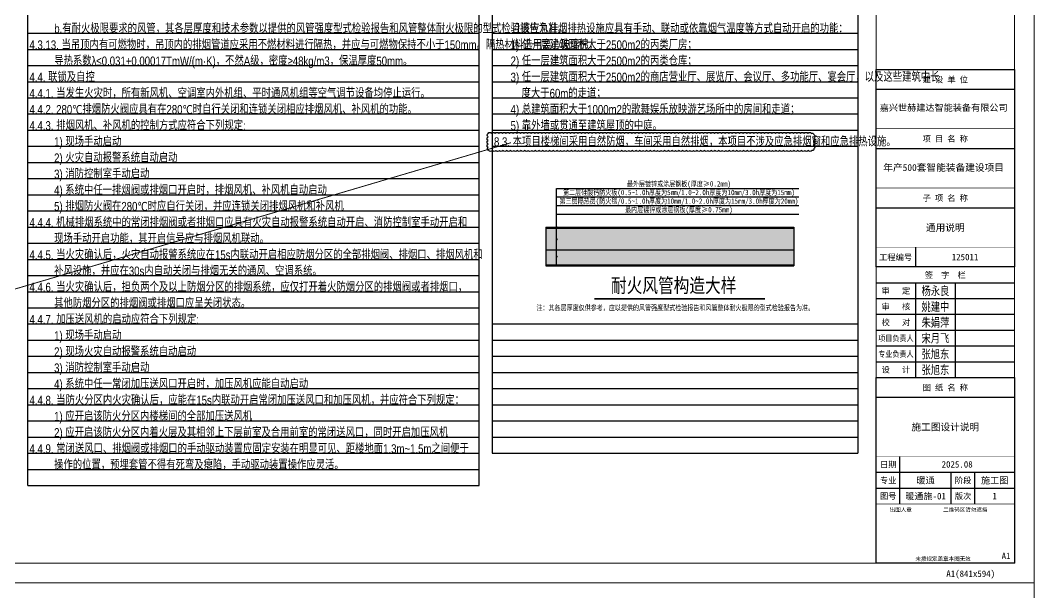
# Model space of a CAD drawing. Extents: x -976302 to -776254, y 5665 to 231437.
# Drawn here: x -832724 to -776254, y 135822 to 167714 of the extents above; entities that cross this region are included whole.
import ezdxf
from ezdxf.enums import TextEntityAlignment as Align

# ---------------------------------------------------------------- set-up
doc = ezdxf.new("R2010")
doc.units = 0
doc.header["$LTSCALE"] = 1000
doc.header["$MEASUREMENT"] = 0
for name, color, linetype in [('0-cxFrame', 155, 'Continuous'), ('qianming', 155, 'Continuous'), ('暖通', 7, 'Continuous')]:
    doc.layers.add(name, color=color, linetype=linetype)
doc.layers.add('0-cxText', color=131, linetype='Continuous', lineweight=25)
doc.styles.add('-黑体', font='simhei.ttf', dxfattribs={"width": 0.8})
doc.styles.add('BZHZ', font='bzxw', dxfattribs={"width": 0.8, "bigfont": 'bzhz'})
doc.styles.add('cx_biaoti', font='')
doc.styles.add('cx_tuming', font='simhei.ttf')
doc.styles.add('cx_tuqian1', font='')
doc.styles.add('文字仿宋', font='fsdb_e.shx', dxfattribs={"width": 0.7, "bigfont": 'fsdb.shx'})
doc.styles.add('黑体', font='simhei.ttf', dxfattribs={"height": 12})
doc.styles.get('cx_biaoti').set_extended_font_data('SimSun')
doc.styles.get('cx_tuqian1').set_extended_font_data('SimSun')

# ---------------------------------------------------------------- blocks, each defined once
blk = doc.blocks.new('naihuozuof')
at = {"layer": '暖通'}
h = blk.add_hatch(dxfattribs=at)
h.set_pattern_fill('HEX', color=8, scale=15)
h.set_pattern_definition([(0, (-2129312.458, -1184126.644), (0, 24.74667), [14.2875, -28.575]), (120, (-2129312.458, -1184126.644), (-21.43124488, -12.373335), [14.2875, -28.575]), (60, (-2129298.17, -1184126.644), (-21.43124488, 12.373335), [14.2875, -28.575])])
h.paths.add_polyline_path([(2303.4, -210), (2303.4, -10), (0, -10), (0, -210)])
h = blk.add_hatch(dxfattribs=at)
h.set_pattern_fill('AR-CONC', color=8, scale=15)
h.set_pattern_definition([(50, (-2129312.458, -1184126.644), (27.32770035, -2.39086283), [2.8575, -31.4325]), (355, (-2129312.458, -1184126.644), (-5.2864239, 28.65849643), [2.286, -25.146]), (100.451, (-2129310.18, -1184126.843), (22.04137525, 26.26750317), [2.4285, -26.7135]), (46.1842, (-2129312.458, -1184119.024), (40.66185613, -6.3063492), [4.28625, -47.14875]), (96.6356, (-2129309.07, -1184119.55), (35.6106352, 37.1138334), [3.64275, -40.07025]), (351.184, (-2129312.458, -1184119.024), (35.6106909, 37.1137677), [3.429, -37.719]), (21, (-2129308.648, -1184120.929), (22.74223198, -15.33982778), [2.8575, -31.4325]), (326, (-2129308.648, -1184120.93), (9.27030425, 27.62819492), [2.286, -25.146]), (71.4514, (-2129306.753, -1184122.207), (32.01247362, 12.28842866), [2.4285, -26.7135]), (37.5, (-2129312.458, -1184126.644), (0.463290488, 12.68325583), [0, -24.8412, 0, -25.527, 0, -25.24125]), (7.5, (-2129312.458, -1184126.644), (10.02294938, 15.02708622), [0, -14.5542, 0, -24.2697, 0, -9.62025]), (327.5, (-2129320.954, -1184126.644), (20.338589275, -0.8593116), [0, -9.525, 0, -29.718, 0, -39.4335]), (317.5, (-2129324.764, -1184126.644), (22.21937721, 3.81397365), [0, -12.3825, 0, -19.7358, 0, -28.0035])])
h.paths.add_polyline_path([(2303.4, -350), (2303.4, -210), (0, -210), (0, -350)])
at = {"layer": '暖通', "color": 7}
for p, q in [((101.6, -354.9), (101.6, 360.3)), ((101.6, 360.3), (2349.7, 360.3)), ((101.6, 280.3), (2349.7, 280.3)), ((101.6, 200.3), (2349.7, 200.3)), ((101.6, 120.3), (2349.7, 120.3)), ((0, 0), (2303.4, 0)), ((0, 0), (0, -360)), ((2303.4, 0), (2303.4, -360)), ((0, -10), (2303.4, -10)), ((0, -210), (2303.4, -210)), ((0, -350), (2303.4, -350)), ((0, -360), (2303.4, -360))]:
    blk.add_line(p, q, dxfattribs=at)
at = {"layer": '暖通', "color": 7, "const_width": 10}
for points in [[(96.6, 0, 1), (106.6, 0, 1)], [(96.6, -112.7, 1), (106.6, -112.7, 1)], [(96.6, -272.7, 1), (106.6, -272.7, 1)], [(96.6, -355.6, 1), (106.6, -355.6, 1)]]:
    blk.add_lwpolyline(points, format="xyb", close=True, dxfattribs=at)
at = {"layer": '暖通', "style": '-黑体', "width": 0.8}
for s, p in [('最外层镀锌或涂层钢板(厚度≥0.2mm)', (1236.5, 400.4)), ('第二层硅酸钙防火板(0.5~1.0h厚度为5mm/1.0~2.0h厚度为10mm/3.0h厚度为15mm)', (1236.5, 320.4)), ('第三层隔热层(防火毯/0.5~1.0h厚度为10mm/1.0~2.0h厚度为15mm/3.0h厚度为20mm)', (1236.5, 240.4)), ('最内层镀锌或涂层钢板(厚度≥0.75mm)', (1236.5, 160.4))]:
    blk.add_text(s, height=50, dxfattribs=at).set_placement(p, align=Align.MIDDLE)
blk = doc.blocks.new('zjcx_lan_qianzi(Dragon)')
for p, q in [((-7000, 4800), (0, 4800)), ((-5000, 4800), (-5000, 0)), ((-3000, 4800), (-3000, 0)), ((-7000, 4000), (0, 4000)), ((-7000, 3200), (0, 3200)), ((-7000, 2400), (0, 2400)), ((-7000, 1600), (0, 1600)), ((-7000, 800), (0, 800))]:
    blk.add_line(p, q)
at = {"const_width": 30}
blk.add_lwpolyline([(-7000, 5600), (0, 5600)], dxfattribs=at)
blk.add_lwpolyline([(-7000, 5600), (0, 5600), (0, 0), (-7000, 0)], close=True, dxfattribs=at)
at = {"style": 'cx_biaoti'}
for s, p in [('签  字  栏', (-3500, 5200)), ('审   定', (-6000, 4400)), ('审   核', (-6000, 3600)), ('校   对', (-6000, 2800)), ('设   计', (-6000, 400))]:
    blk.add_text(s, height=300, dxfattribs=at).set_placement(p, align=Align.MIDDLE)
at = {"style": 'cx_biaoti', "width": 0.85}
for s, p in [('项目负责人', (-6000, 2000)), ('专业负责人', (-6000, 1200))]:
    blk.add_text(s, height=300, dxfattribs=at).set_placement(p, align=Align.MIDDLE)
blk = doc.blocks.new('T-签字(Dragon)')
at = {"layer": '0-cxFrame'}
blk.add_blockref('zjcx_lan_qianzi(Dragon)', (0, 0), dxfattribs=at)
at = {"layer": 'qianming', "style": 'BZHZ', "width": 0.8}
for s, p in [('杨永良', (-4000, 4400)), ('姚建中', (-4000, 3600)), ('朱娟萍', (-4000, 2800)), ('宋月飞', (-4000, 2000)), ('张旭东', (-4000, 1200)), ('张旭东', (-4000, 400))]:
    blk.add_text(s, height=450, dxfattribs=at).set_placement(p, align=Align.MIDDLE)
blk = doc.blocks.new('zjcx_lan_tuming(Dragon)')
for p, q in [((-7000, 8400), (0, 8400)), ((-5800, 3000), (-5800, 5400)), ((-7000, 4600), (0, 4600)), ((-3200, 3000), (-3200, 4600)), ((-2000, 3000), (-2000, 4600)), ((-7000, 3800), (0, 3800))]:
    blk.add_line(p, q)
at = {"const_width": 30}
for points in [[(-7000, 9400), (0, 9400)], [(-7000, 5400), (0, 5400)], [(-7000, 3000), (0, 3000)], [(-7000, 0), (0, 0)]]:
    blk.add_lwpolyline(points, dxfattribs=at)
blk.add_lwpolyline([(-7000, 9400), (0, 9400), (0, 0), (-7000, 0)], close=True)
at = {"style": 'cx_biaoti'}
for s, p in [('图 纸 名 称', (-3500, 8900)), ('日期', (-6388, 5000)), ('专业', (-6388, 4200)), ('阶段', (-2600, 4200)), ('图号', (-6388, 3400)), ('版次', (-2600, 3400))]:
    blk.add_text(s, height=300, dxfattribs=at).set_placement(p, align=Align.MIDDLE)
for s, p in [('出图人章', (-6316, 2607)), ('二维码区请勿遮挡', (-3609, 2607)), ('未按规定盖章本图无效', (-5013, 120))]:
    blk.add_text(s, height=200, dxfattribs=at).set_placement(p)
blk = doc.blocks.new('T-图签(Dragon)')
blk.add_blockref('zjcx_lan_tuming(Dragon)', (0, 0))
at = {"color": 3, "style": 'cx_biaoti'}
for s, p in [('2025.08', (-2900, 5000)), ('暖通', (-4500, 4200)), ('施工图', (-1000, 4200))]:
    blk.add_text(s, height=330, dxfattribs=at).set_placement(p, align=Align.MIDDLE)
blk = doc.blocks.new('zjcx_lan_xiangmu(Dragon)')
for p, q in [((-7000, 9000), (0, 9000)), ((-7000, 6000), (0, 6000)), ((-7000, 3000), (0, 3000)), ((-5000, 1000), (-5000, 0))]:
    blk.add_line(p, q)
at = {"const_width": 30}
for points in [[(-7000, 10000), (0, 10000)], [(-7000, 7000), (0, 7000)], [(-7000, 7000), (0, 7000)], [(-7000, 4000), (0, 4000)], [(-7000, 4000), (0, 4000)], [(-7000, 1000), (0, 1000)], [(-7000, 0), (0, 0)]]:
    blk.add_lwpolyline(points, dxfattribs=at)
blk.add_lwpolyline([(-7000, 10000), (0, 10000), (0, 0), (-7000, 0)], close=True)
at = {"style": 'cx_biaoti'}
for s, p in [('建 设 单 位', (-3500, 9500)), ('项 目 名 称', (-3500, 6500)), ('子 项 名 称', (-3500, 3500)), ('工程编号', (-6013, 500))]:
    blk.add_text(s, height=300, dxfattribs=at).set_placement(p, align=Align.MIDDLE)
blk = doc.blocks.new('T-项目(Dragon)')
blk.add_blockref('zjcx_lan_xiangmu(Dragon)', (0, 0))
at = {"color": 3, "style": 'cx_tuming'}
for s, height, p in [('嘉兴世赫建达智能装备有限公司', 330, (-6816, 7901)), ('年产500套智能装备建设项目 ', 350, (-6638, 4859))]:
    blk.add_text(s, height=height, dxfattribs=at).set_placement(p)
blk = doc.blocks.new('zjcx_T1(Dragon)')
at = {"layer": '0-cxFrame', "const_width": 50}
blk.add_lwpolyline([(-7000, 0), (0, 0), (0, 57400), (-7000, 57400)], close=True, dxfattribs=at)
at = {"layer": '0-cxFrame'}
for name, p in [('T-项目(Dragon)', (0, 15000)), ('T-签字(Dragon)', (0, 9400)), ('T-图签(Dragon)', (0, 0))]:
    blk.add_blockref(name, p, dxfattribs=at)
blk = doc.blocks.new('TK22.A1 L(Dragon)')
at = {"layer": '0-cxFrame', "color": 7, "const_width": 0.5}
blk.add_lwpolyline([(0, 0), (-841, 0), (-841, 594), (0, 594)], close=True, dxfattribs=at)
at = {"layer": '0-cxFrame', "const_width": 0.5}
for points in [[(-80, 10), (-821, 10), (-821, 584), (-80, 584)], [(-10, 10), (-80, 10), (-80, 584), (-10, 584)]]:
    blk.add_lwpolyline(points, close=True, dxfattribs=at)
at = {"layer": '0-cxFrame', "xscale": 0.01, "yscale": 0.01, "zscale": 0.01}
blk.add_blockref('zjcx_T1(Dragon)', (-10, 10), dxfattribs=at)
at = {"style": '黑体', "flags": 4}
blk.add_attdef('图幅', text='', height=3.3, dxfattribs=at).set_placement((-40, 3), align=Align.RIGHT)
at = {"layer": '0-cxFrame', "style": '黑体'}
blk.add_text('(841x594)', height=3.3, dxfattribs=at).set_placement((-40, 3))
at = {"layer": '0-cxText', "flags": 4}
for tag, height, style, p in [('建设单位', 3.5, 'cx_tuming', (-45, 240)), ('项目名称', 3.5, 'cx_tuming', (-45, 210)), ('子项名称', 3.5, 'cx_tuming', (-45, 180)), ('工程编号', 3.3, 'cx_tuqian1', (-35, 165)), ('图名1', 3.5, 'cx_tuming', (-45, 87)), ('图名2', 3.5, 'cx_tuming', (-45, 79)), ('图名3', 3.5, 'cx_tuming', (-45, 71)), ('出图日期', 3.3, 'cx_tuqian1', (-39, 60)), ('专业', 3.3, 'cx_tuqian1', (-55, 52)), ('图号', 3.3, 'cx_tuqian1', (-55, 44)), ('版次', 3.3, 'cx_tuqian1', (-20, 44))]:
    blk.add_attdef(tag, text='', height=height, dxfattribs=dict(at, style=style)).set_placement(p, align=Align.MIDDLE)
at = {"layer": 'Defpoints', "color": 6, "flags": 4}
for tag, height, style, p in [('tufu', 3.3, '黑体', (-12, 12)), ('dwfname', 4, 'cx_tuqian1', (-80, 3))]:
    blk.add_attdef(tag, text='', height=height, dxfattribs=dict(at, style=style)).set_placement(p, align=Align.RIGHT)

msp = doc.modelspace()

# ---------------------------------------------------------------- linework, layer by layer
at = {"layer": '暖通', "color": 7}
for p, q in [((-832313, 141793.8), (-832313, 196693.8)), ((-807181.2, 141793.8), (-807181.2, 196693.8)), ((-806454.7, 196693.8), (-806454.7, 143593.8)), ((-786098.9, 196693.8), (-786098.9, 143593.8)), ((-832313, 166993.8), (-807181.2, 166993.8)), ((-806454.7, 166993.8), (-786098.9, 166993.8)), ((-832313, 166093.8), (-807181.2, 166093.8)), ((-806454.7, 166093.8), (-786098.9, 166093.8)), ((-832313, 165193.8), (-807181.2, 165193.8)), ((-806454.7, 165193.8), (-786098.9, 165193.8)), ((-832313, 164293.8), (-807181.2, 164293.8)), ((-806454.7, 164293.8), (-786098.9, 164293.8)), ((-832313, 163393.8), (-807181.2, 163393.8)), ((-806454.7, 163393.8), (-786098.9, 163393.8)), ((-832313, 162493.8), (-807181.2, 162493.8)), ((-806454.7, 162493.8), (-786098.9, 162493.8)), ((-832313, 161593.8), (-807181.2, 161593.8)), ((-806454.7, 161593.8), (-786098.9, 161593.8)), ((-832313, 160693.8), (-807181.2, 160693.8)), ((-806454.7, 160693.8), (-786098.9, 160693.8)), ((-832313, 159793.8), (-807181.2, 159793.8)), ((-832313, 158893.8), (-807181.2, 158893.8)), ((-832313, 157993.8), (-807181.2, 157993.8)), ((-832313, 157093.8), (-807181.2, 157093.8)), ((-832313, 156193.8), (-807181.2, 156193.8)), ((-832313, 155293.8), (-807181.2, 155293.8)), ((-832313, 154393.8), (-807181.2, 154393.8)), ((-832313, 153493.8), (-807181.2, 153493.8)), ((-832313, 152593.8), (-807181.2, 152593.8)), ((-832313, 151693.8), (-807181.2, 151693.8)), ((-832313, 150793.8), (-807181.2, 150793.8)), ((-806454.7, 150793.8), (-786098.9, 150793.8)), ((-832313, 149893.8), (-807181.2, 149893.8)), ((-806454.7, 149893.8), (-786098.9, 149893.8)), ((-832313, 148993.8), (-807181.2, 148993.8)), ((-806454.7, 148993.8), (-786098.9, 148993.8)), ((-832313, 148093.8), (-807181.2, 148093.8)), ((-806454.7, 148093.8), (-786098.9, 148093.8)), ((-832313, 147193.8), (-807181.2, 147193.8)), ((-806454.7, 147193.8), (-786098.9, 147193.8)), ((-832313, 146293.8), (-807181.2, 146293.8)), ((-806454.7, 146293.8), (-786098.9, 146293.8)), ((-832313, 145393.8), (-807181.2, 145393.8)), ((-806454.7, 145393.8), (-786098.9, 145393.8)), ((-832313, 144493.8), (-807181.2, 144493.8)), ((-806454.7, 144493.8), (-786098.9, 144493.8)), ((-832313, 143593.8), (-807181.2, 143593.8)), ((-806454.7, 143593.8), (-786098.9, 143593.8)), ((-832313, 142693.8), (-807181.2, 142693.8)), ((-832313, 141793.8), (-807181.2, 141793.8))]:
    msp.add_line(p, q, dxfattribs=at)
at = {"layer": '暖通', "color": 250}
msp.add_lwpolyline([(-806686.7, 161414.9, -0.5205671), (-806486.7, 161414.9, -0.5205671), (-806286.7, 161414.9, -0.5205671), (-806086.7, 161414.9, -0.5205671), (-805886.7, 161414.9, -0.5205671), (-805686.7, 161414.9, -0.5205671), (-805486.7, 161414.9, -0.5205671), (-805286.7, 161414.9, -0.5205671), (-805086.7, 161414.9, -0.5205671), (-804886.7, 161414.9, -0.5205671), (-804686.7, 161414.9, -0.5205671), (-804486.7, 161414.9, -0.5205671), (-804286.7, 161414.9, -0.5205671), (-804086.7, 161414.9, -0.5205671), (-803886.7, 161414.9, -0.5205671), (-803686.7, 161414.9, -0.5205671), (-803486.7, 161414.9, -0.5205671), (-803286.7, 161414.9, -0.5205671), (-803086.7, 161414.9, -0.5205671), (-802886.7, 161414.9, -0.5205671), (-802686.7, 161414.9, -0.5205671), (-802486.7, 161414.9, -0.5205671), (-802286.7, 161414.9, -0.5205671), (-802086.7, 161414.9, -0.5205671), (-801886.7, 161414.9, -0.5205671), (-801686.7, 161414.9, -0.5205671), (-801486.7, 161414.9, -0.5205671), (-801286.7, 161414.9, -0.5205671), (-801086.7, 161414.9, -0.5205671), (-800886.7, 161414.9, -0.5205671), (-800686.7, 161414.9, -0.5205671), (-800486.7, 161414.9, -0.5205671), (-800286.7, 161414.9, -0.5205671), (-800086.7, 161414.9, -0.5205671), (-799886.7, 161414.9, -0.5205671), (-799686.7, 161414.9, -0.5205671), (-799486.7, 161414.9, -0.5205671), (-799286.7, 161414.9, -0.5205671), (-799086.7, 161414.9, -0.5205671), (-798886.7, 161414.9, -0.5205671), (-798686.7, 161414.9, -0.5205671), (-798486.7, 161414.9, -0.5205671), (-798286.7, 161414.9, -0.5205671), (-798086.7, 161414.9, -0.5205671), (-797886.7, 161414.9, -0.5205671), (-797686.7, 161414.9, -0.5205671), (-797486.7, 161414.9, -0.5205671), (-797286.7, 161414.9, -0.5205671), (-797086.7, 161414.9, -0.5205671), (-796886.7, 161414.9, -0.5205671), (-796686.7, 161414.9, -0.5205671), (-796486.7, 161414.9, -0.5205671), (-796286.7, 161414.9, -0.5205671), (-796086.7, 161414.9, -0.5205671), (-795886.7, 161414.9, -0.5205671), (-795686.7, 161414.9, -0.5205671), (-795486.7, 161414.9, -0.5205671), (-795286.7, 161414.9, -0.5205671), (-795086.7, 161414.9, -0.5205671), (-794886.7, 161414.9, -0.5205671), (-794686.7, 161414.9, -0.5205671), (-794486.7, 161414.9, -0.5205671), (-794286.7, 161414.9, -0.5205671), (-794086.7, 161414.9, -0.5205671), (-793886.7, 161414.9, -0.5205671), (-793686.7, 161414.9, -0.5205671), (-793486.7, 161414.9, -0.5205671), (-793286.7, 161414.9, -0.5205671), (-793086.7, 161414.9, -0.5205671), (-792886.7, 161414.9, -0.5205671), (-792686.7, 161414.9, -0.5205671), (-792486.7, 161414.9, -0.5205671), (-792286.7, 161414.9, -0.5205671), (-792086.7, 161414.9, -0.5205671), (-791886.7, 161414.9, -0.5205671), (-791686.7, 161414.9, -0.5205671), (-791486.7, 161414.9, -0.5205671), (-791286.7, 161414.9, -0.5205671), (-791086.7, 161414.9, -0.5205671), (-790886.7, 161414.9, -0.5205671), (-790686.7, 161414.9, -0.5205671), (-790486.7, 161414.9, -0.5205671), (-790286.7, 161414.9, -0.5205671), (-790086.7, 161414.9, -0.5205671), (-789886.7, 161414.9, -0.5205671), (-789686.7, 161414.9, -0.5205671), (-789486.7, 161414.9, -0.5205671), (-789286.7, 161414.9, -0.5205671), (-789086.7, 161414.9, -0.5205671), (-788886.7, 161414.9, -0.5205671), (-788686.7, 161414.9, -0.5205671), (-788549, 161352.6, -0.5205671), (-788549, 161152.6, -0.5205671), (-788549, 160952.6, -0.5205671), (-788549, 160752.6, -0.5205671), (-788549, 160552.6, -0.5205671), (-788650.1, 160453.7, -0.5205671), (-788850.1, 160453.7, -0.5205671), (-789050.1, 160453.7, -0.5205671), (-789250.1, 160453.7, -0.5205671), (-789450.1, 160453.7, -0.5205671), (-789650.1, 160453.7, -0.5205671), (-789850.1, 160453.7, -0.5205671), (-790050.1, 160453.7, -0.5205671), (-790250.1, 160453.7, -0.5205671), (-790450.1, 160453.7, -0.5205671), (-790650.1, 160453.7, -0.5205671), (-790850.1, 160453.7, -0.5205671), (-791050.1, 160453.7, -0.5205671), (-791250.1, 160453.7, -0.5205671), (-791450.1, 160453.7, -0.5205671), (-791650.1, 160453.7, -0.5205671), (-791850.1, 160453.7, -0.5205671), (-792050.1, 160453.7, -0.5205671), (-792250.1, 160453.7, -0.5205671), (-792450.1, 160453.7, -0.5205671), (-792650.1, 160453.7, -0.5205671), (-792850.1, 160453.7, -0.5205671), (-793050.1, 160453.7, -0.5205671), (-793250.1, 160453.7, -0.5205671), (-793450.1, 160453.7, -0.5205671), (-793650.1, 160453.7, -0.5205671), (-793850.1, 160453.7, -0.5205671), (-794050.1, 160453.7, -0.5205671), (-794250.1, 160453.7, -0.5205671), (-794450.1, 160453.7, -0.5205671), (-794650.1, 160453.7, -0.5205671), (-794850.1, 160453.7, -0.5205671), (-795050.1, 160453.7, -0.5205671), (-795250.1, 160453.7, -0.5205671), (-795450.1, 160453.7, -0.5205671), (-795650.1, 160453.7, -0.5205671), (-795850.1, 160453.7, -0.5205671), (-796050.1, 160453.7, -0.5205671), (-796250.1, 160453.7, -0.5205671), (-796450.1, 160453.7, -0.5205671), (-796650.1, 160453.7, -0.5205671), (-796850.1, 160453.7, -0.5205671), (-797050.1, 160453.7, -0.5205671), (-797250.1, 160453.7, -0.5205671), (-797450.1, 160453.7, -0.5205671), (-797650.1, 160453.7, -0.5205671), (-797850.1, 160453.7, -0.5205671), (-798050.1, 160453.7, -0.5205671), (-798250.1, 160453.7, -0.5205671), (-798450.1, 160453.7, -0.5205671), (-798650.1, 160453.7, -0.5205671), (-798850.1, 160453.7, -0.5205671), (-799050.1, 160453.7, -0.5205671), (-799250.1, 160453.7, -0.5205671), (-799450.1, 160453.7, -0.5205671), (-799650.1, 160453.7, -0.5205671), (-799850.1, 160453.7, -0.5205671), (-800050.1, 160453.7, -0.5205671), (-800250.1, 160453.7, -0.5205671), (-800450.1, 160453.7, -0.5205671), (-800650.1, 160453.7, -0.5205671), (-800850.1, 160453.7, -0.5205671), (-801050.1, 160453.7, -0.5205671), (-801250.1, 160453.7, -0.5205671), (-801450.1, 160453.7, -0.5205671), (-801650.1, 160453.7, -0.5205671), (-801850.1, 160453.7, -0.5205671), (-802050.1, 160453.7, -0.5205671), (-802250.1, 160453.7, -0.5205671), (-802450.1, 160453.7, -0.5205671), (-802650.1, 160453.7, -0.5205671), (-802850.1, 160453.7, -0.5205671), (-803050.1, 160453.7, -0.5205671), (-803250.1, 160453.7, -0.5205671), (-803450.1, 160453.7, -0.5205671), (-803650.1, 160453.7, -0.5205671), (-803850.1, 160453.7, -0.5205671), (-804050.1, 160453.7, -0.5205671), (-804250.1, 160453.7, -0.5205671), (-804450.1, 160453.7, -0.5205671), (-804650.1, 160453.7, -0.5205671), (-804850.1, 160453.7, -0.5205671), (-805050.1, 160453.7, -0.5205671), (-805250.1, 160453.7, -0.5205671), (-805450.1, 160453.7, -0.5205671), (-805650.1, 160453.7, -0.5205671), (-805850.1, 160453.7, -0.5205671), (-806050.1, 160453.7, -0.5205671), (-806250.1, 160453.7, -0.5205671), (-806450.1, 160453.7, -0.5205671), (-806650.1, 160453.7, -0.5205671), (-806686.7, 160617.1, -0.5205671), (-806686.7, 160817.1, -0.5205671), (-806686.7, 161017.1, -0.5205671), (-806686.7, 161217.1, -0.5205671)], format="xyb", close=True, dxfattribs=at)
at = {"layer": '暖通', "color": 6, "const_width": 50}
msp.add_lwpolyline([(-954046.1, 117002.2), (-805406.3, 160895.1)], dxfattribs=at)
at = {"layer": '暖通', "color": 7, "const_width": 92.3}
msp.add_lwpolyline([(-791260.2, 152198.2), (-800767.5, 152198.2)], dxfattribs=at)

# ---------------------------------------------------------------- block references
at = {"layer": '0-cxFrame'}
ref = msp.add_blockref('TK22.A1 L(Dragon)', (-776281.3, 136372.5), dxfattribs=dict(at, xscale=110, yscale=110, zscale=110))
ref.add_attrib('子项名称', '通用说明', dxfattribs={"layer": '0-cxText', "height": 385, "style": 'cx_tuming'}).set_placement((-781231.3, 156172.5), align=Align.MIDDLE)
ref.add_attrib('图名2', '施工图设计说明', dxfattribs={"layer": '0-cxText', "height": 385, "style": 'cx_tuming'}).set_placement((-781231.3, 145062.5), align=Align.MIDDLE)
ref.add_attrib('工程编号', '125011', dxfattribs={"layer": '0-cxText', "height": 363, "style": 'cx_tuqian1'}).set_placement((-780131.3, 154522.5), align=Align.MIDDLE)
ref.add_attrib('图号', '暖通施-01', dxfattribs={"layer": '0-cxText', "height": 363, "style": 'cx_tuqian1'}).set_placement((-782331.3, 141212.5), align=Align.MIDDLE)
ref.add_attrib('版次', '1', dxfattribs={"layer": '0-cxText', "height": 363, "style": 'cx_tuqian1'}).set_placement((-778481.3, 141212.5), align=Align.MIDDLE)
ref.add_attrib('图幅', 'A1', dxfattribs={"layer": '0', "height": 363, "style": '黑体'}).set_placement((-780681.3, 136702.5), align=Align.RIGHT)
ref.add_attrib('tufu', 'A1', dxfattribs={"layer": 'Defpoints', "color": 6, "height": 363, "style": '黑体'}).set_placement((-777601.3, 137692.5), align=Align.RIGHT)
at = {"layer": '0-cxFrame', "xscale": 110, "yscale": 110, "zscale": 110}
msp.add_blockref('TK22.A1 L(Dragon)', (-776281.3, 71032.5), dxfattribs=at)
at = {"layer": '暖通', "color": 7, "xscale": 6, "yscale": 6, "zscale": 6}
msp.add_blockref('naihuozuof', (-803476, 156188.4), dxfattribs=at)

# ---------------------------------------------------------------- texts
at = {"layer": '暖通', "color": 7, "style": '文字仿宋', "width": 0.8}
for s, p in [('b.有耐火极限要求的风管，其各层厚度和技术参数以提供的风管强度型式检验报告和风管整体耐火极限的型式检验报告为准。', (-830832.1, 166993.8)), ('4.3.13. 当吊顶内有可燃物时，吊顶内的排烟管道应采用不燃材料进行隔热，并应与可燃物保持不小于150mm。隔热材料选用离心玻璃棉，', (-832213, 166093.8)), ('导热系数λ≤0.031+0.00017TmW/(m·K)，不然A级，密度≥48kg/m3，保温厚度50mm。', (-830832.1, 165193.8)), ('4.4. 联锁及自控', (-832213, 164293.8)), ('4.4.1. 当发生火灾时，所有新风机、空调室内外机组、平时通风机组等空气调节设备均停止运行。', (-832213, 163393.8)), ('4.4.2. 280℃排烟防火阀应具有在280℃时自行关闭和连锁关闭相应排烟风机、补风机的功能。', (-832213, 162493.8)), ('4.4.3. 排烟风机、补风机的控制方式应符合下列规定:', (-832213, 161593.8)), ('1) 现场手动启动', (-830841.1, 160693.8)), ('2) 火灾自动报警系统自动启动', (-830841.1, 159793.8)), ('3) 消防控制室手动启动', (-830841.1, 158893.8)), ('4) 系统中任一排烟阀或排烟口开启时，排烟风机、补风机自动启动', (-830841.1, 157993.8)), ('5) 排烟防火阀在280℃时应自行关闭，并应连锁关闭排烟风机和补风机', (-830841.1, 157093.8)), ('4.4.4. 机械排烟系统中的常闭排烟阀或者排烟口应具有火灾自动报警系统自动开启、消防控制室手动开启和', (-832213, 156193.8)), ('现场手动开启功能，其开启信号应与排烟风机联动。', (-830841.1, 155293.8)), ('4.4.5. 当火灾确认后，火灾自动报警系统应在15s内联动开启相应防烟分区的全部排烟阀、排烟口、排烟风机和', (-832213, 154393.8)), ('补风设施，并应在30s内自动关闭与排烟无关的通风、空调系统。', (-830841.1, 153493.8)), ('4.4.6. 当火灾确认后，担负两个及以上防烟分区的排烟系统，应仅打开着火防烟分区的排烟阀或者排烟口，', (-832213, 152593.8)), ('其他防烟分区的排烟阀或排烟口应呈关闭状态。', (-830841.1, 151693.8)), ('4.4.7. 加压送风机的启动应符合下列规定:', (-832213, 150793.8)), ('1) 现场手动启动', (-830841.1, 149893.8)), ('2) 现场火灾自动报警系统自动启动', (-830841.1, 148993.8)), ('3) 消防控制室手动启动', (-830841.1, 148093.8)), ('4) 系统中任一常闭加压送风口开启时，加压风机应能自动启动', (-830841.1, 147193.8)), ('4.4.8. 当防火分区内火灾确认后，应能在15s内联动开启常闭加压送风口和加压风机，并应符合下列规定：', (-832213, 146293.8)), ('1) 应开启该防火分区内楼梯间的全部加压送风机', (-830841.1, 145393.8)), ('2) 应开启该防火分区内着火层及其相邻上下层前室及合用前室的常闭送风口，同时开启加压风机', (-830841.1, 144493.8)), ('4.4.9. 常闭送风口、排烟阀或排烟口的手动驱动装置应固定安装在明显可见、距楼地面1.3m~1.5m之间便于', (-832213, 143593.8)), ('操作的位置，预埋套管不得有死弯及瘪陷，手动驱动装置操作应灵活。', (-830841.1, 142693.8))]:
    msp.add_text(s, height=500, dxfattribs=at).set_placement(p)
at = {"layer": '暖通', "color": 7, "width": 0.8}
for s, height, style, p in [('且该应急排烟排热设施应具有手动、联动或依靠烟气温度等方式自动开启的功能：', 500, '文字仿宋', (-805385, 166993.8)), ('1) 任一层建筑面积大于2500m2的丙类厂房；', 500, '文字仿宋', (-805429.7, 166093.8)), ('2) 任一层建筑面积大于2500m2的丙类仓库；', 500, '文字仿宋', (-805429.7, 165193.8)), ('3) 任一层建筑面积大于2500m2的商店营业厅、展览厅、会议厅、多功能厅、宴会厅，以及这些建筑中长', 500, '文字仿宋', (-805429.7, 164293.8)), ('度大于60m的走道；', 500, '文字仿宋', (-804817.2, 163393.8)), ('4) 总建筑面积大于1000m2的歌舞娱乐放映游艺场所中的房间和走道；', 500, '文字仿宋', (-805429.7, 162493.8)), ('5) 靠外墙或贯通至建筑屋顶的中庭。', 500, '文字仿宋', (-805429.7, 161593.8)), ('耐火风管构造大样', 800, '-黑体', (-799843.8, 152542.7))]:
    msp.add_text(s, height=height, rotation=360, dxfattribs=dict(at, style=style)).set_placement(p)
at = {"layer": '暖通', "color": 6, "style": '文字仿宋', "width": 0.8}
msp.add_text('8.3. 本项目楼梯间采用自然防烟，车间采用自然排烟，本项目不涉及应急排烟窗和应急排热设施。', height=500, rotation=360, dxfattribs=at).set_placement((-806354.7, 160693.8))
at = {"layer": '暖通', "style": '-黑体', "width": 0.8}
msp.add_text('注：其各层厚度仅供参考，应以提供的风管强度型式检验报告和风管整体耐火极限的型式检验报告为准。', height=300, dxfattribs=at).set_placement((-796265.8, 151706.3), align=Align.MIDDLE)

doc.saveas('drawing.dxf')
